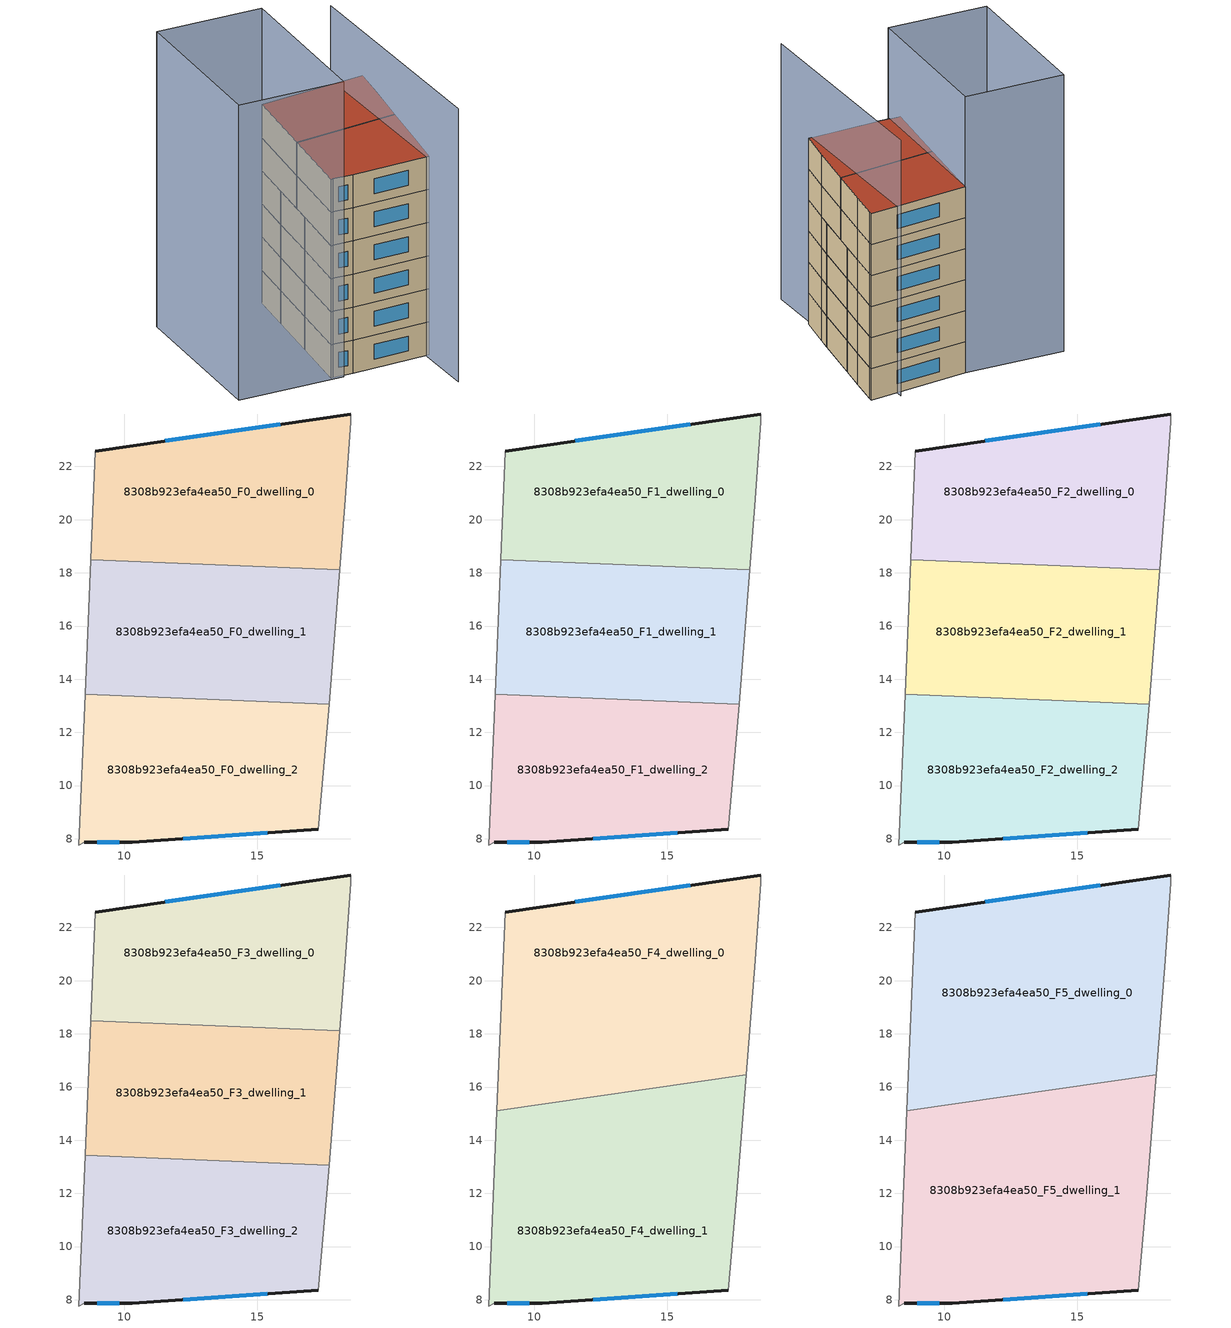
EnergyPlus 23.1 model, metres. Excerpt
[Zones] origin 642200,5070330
8308b923efa4ea50_F0_dwelling_0
 floor ground (EU_floor_Construction): 18.51,23.97 18.51,23.67 18.3,20.77 18.1,18.11 8.73,18.5 8.9,22.58 z0
 wall outside (EU_wall_Construction): 18.51,23.97 8.9,22.58 z0:3
 wall to 8308b923efa4ea50_F0_dwelling_1 (EU_wall_Construction): 8.73,18.5 18.1,18.11 z0:3
 wall adiabatic (EU_wall_Construction): 8.9,22.58 8.73,18.5 / 18.1,18.11 18.3,20.77 18.51,23.67 18.51,23.97 z0:3
 window (EU_Window_Construction): 15.86,23.59 11.54,22.96 z0.83:2.17
8308b923efa4ea50_F0_dwelling_1
 floor ground (EU_floor_Construction): 18.1,18.11 17.7,13.05 8.52,13.42 8.73,18.5 z0
 wall adiabatic (EU_wall_Construction): 17.7,13.05 18.1,18.11 / 8.73,18.5 8.52,13.42 z0:3
 wall to 8308b923efa4ea50_F0_dwelling_2 (EU_wall_Construction): 8.52,13.42 17.7,13.05 z0:3
8308b923efa4ea50_F0_dwelling_2
 floor ground (EU_floor_Construction): 17.7,13.05 17.6,11.77 17.3,8.36 10.3,7.86 8.49,7.87 8.29,7.76 8.52,13.42 z0
 wall outside (EU_wall_Construction): 8.49,7.87 10.3,7.86 17.3,8.36 z0:3
 wall adiabatic (EU_wall_Construction): 8.52,13.42 8.29,7.76 8.49,7.87 / 17.3,8.36 17.6,11.77 17.7,13.05 z0:3
 window (EU_Window_Construction): 8.99,7.86 9.8,7.86 / 12.22,8 15.37,8.23 z0.83:2.17
8308b923efa4ea50_F1_dwelling_0
 floor to 8308b923efa4ea50_F0_dwelling_0 (EU_floor_Construction): 18.51,23.97 18.51,23.67 18.3,20.77 18.1,18.11 8.73,18.5 8.9,22.58 z3
 wall outside (EU_wall_Construction): 18.51,23.97 8.9,22.58 z3:6
 wall to 8308b923efa4ea50_F1_dwelling_1 (EU_wall_Construction): 8.73,18.5 18.1,18.11 z3:6
 wall adiabatic (EU_wall_Construction): 8.9,22.58 8.73,18.5 / 18.1,18.11 18.3,20.77 18.51,23.67 18.51,23.97 z3:6
 window (EU_Window_Construction): 15.86,23.59 11.54,22.96 z3.83:5.17
8308b923efa4ea50_F1_dwelling_1
 floor to 8308b923efa4ea50_F0_dwelling_1 (EU_floor_Construction): 18.1,18.11 17.7,13.05 8.52,13.42 8.73,18.5 z3
 wall adiabatic (EU_wall_Construction): 17.7,13.05 18.1,18.11 / 8.73,18.5 8.52,13.42 z3:6
 wall to 8308b923efa4ea50_F1_dwelling_2 (EU_wall_Construction): 8.52,13.42 17.7,13.05 z3:6
8308b923efa4ea50_F1_dwelling_2
 floor to 8308b923efa4ea50_F0_dwelling_2 (EU_floor_Construction): 17.7,13.05 17.6,11.77 17.3,8.36 10.3,7.86 8.49,7.87 8.29,7.76 8.52,13.42 z3
 wall outside (EU_wall_Construction): 8.49,7.87 10.3,7.86 17.3,8.36 z3:6
 wall adiabatic (EU_wall_Construction): 8.52,13.42 8.29,7.76 8.49,7.87 / 17.3,8.36 17.6,11.77 17.7,13.05 z3:6
 window (EU_Window_Construction): 8.99,7.86 9.8,7.86 / 12.22,8 15.37,8.23 z3.83:5.17
8308b923efa4ea50_F2_dwelling_0
 floor to 8308b923efa4ea50_F1_dwelling_0 (EU_floor_Construction): 18.51,23.97 18.51,23.67 18.3,20.77 18.1,18.11 8.73,18.5 8.9,22.58 z6
 wall outside (EU_wall_Construction): 18.51,23.97 8.9,22.58 z6:9
 wall to 8308b923efa4ea50_F2_dwelling_1 (EU_wall_Construction): 8.73,18.5 18.1,18.11 z6:9
 wall adiabatic (EU_wall_Construction): 8.9,22.58 8.73,18.5 / 18.1,18.11 18.3,20.77 18.51,23.67 18.51,23.97 z6:9
 window (EU_Window_Construction): 15.86,23.59 11.54,22.96 z6.83:8.17
8308b923efa4ea50_F2_dwelling_1
 floor to 8308b923efa4ea50_F1_dwelling_1 (EU_floor_Construction): 18.1,18.11 17.7,13.05 8.52,13.42 8.73,18.5 z6
 wall adiabatic (EU_wall_Construction): 17.7,13.05 18.1,18.11 / 8.73,18.5 8.52,13.42 z6:9
 wall to 8308b923efa4ea50_F2_dwelling_2 (EU_wall_Construction): 8.52,13.42 17.7,13.05 z6:9
8308b923efa4ea50_F2_dwelling_2
 floor to 8308b923efa4ea50_F1_dwelling_2 (EU_floor_Construction): 17.7,13.05 17.6,11.77 17.3,8.36 10.3,7.86 8.49,7.87 8.29,7.76 8.52,13.42 z6
 wall outside (EU_wall_Construction): 8.49,7.87 10.3,7.86 17.3,8.36 z6:9
 wall adiabatic (EU_wall_Construction): 8.52,13.42 8.29,7.76 8.49,7.87 / 17.3,8.36 17.6,11.77 17.7,13.05 z6:9
 window (EU_Window_Construction): 8.99,7.86 9.8,7.86 / 12.22,8 15.37,8.23 z6.83:8.17
8308b923efa4ea50_F3_dwelling_0
 floor to 8308b923efa4ea50_F2_dwelling_0 (EU_floor_Construction): 18.51,23.97 18.51,23.67 18.3,20.77 18.1,18.11 8.73,18.5 8.9,22.58 z9
 wall outside (EU_wall_Construction): 18.51,23.97 8.9,22.58 z9:12
 wall to 8308b923efa4ea50_F3_dwelling_1 (EU_wall_Construction): 8.73,18.5 18.1,18.11 z9:12
 wall adiabatic (EU_wall_Construction): 8.9,22.58 8.73,18.5 / 18.1,18.11 18.3,20.77 18.51,23.67 18.51,23.97 z9:12
 window (EU_Window_Construction): 15.86,23.59 11.54,22.96 z9.83:11.17
8308b923efa4ea50_F3_dwelling_1
 floor to 8308b923efa4ea50_F2_dwelling_1 (EU_floor_Construction): 18.1,18.11 17.7,13.05 8.52,13.42 8.73,18.5 z9
 wall adiabatic (EU_wall_Construction): 17.7,13.05 18.1,18.11 / 8.73,18.5 8.52,13.42 z9:12
 wall to 8308b923efa4ea50_F3_dwelling_2 (EU_wall_Construction): 8.52,13.42 17.7,13.05 z9:12
8308b923efa4ea50_F3_dwelling_2
 floor to 8308b923efa4ea50_F2_dwelling_2 (EU_floor_Construction): 17.7,13.05 17.6,11.77 17.3,8.36 10.3,7.86 8.49,7.87 8.29,7.76 8.52,13.42 z9
 wall outside (EU_wall_Construction): 8.49,7.87 10.3,7.86 17.3,8.36 z9:12
 wall adiabatic (EU_wall_Construction): 8.52,13.42 8.29,7.76 8.49,7.87 / 17.3,8.36 17.6,11.77 17.7,13.05 z9:12
 window (EU_Window_Construction): 8.99,7.86 9.8,7.86 / 12.22,8 15.37,8.23 z9.83:11.17
8308b923efa4ea50_F4_dwelling_0
 floor to 8308b923efa4ea50_F3_dwelling_0 (EU_floor_Construction): 18.51,23.97 18.51,23.67 18.3,20.77 18.1,18.11 8.73,18.5 8.9,22.58 z12
 floor to 8308b923efa4ea50_F3_dwelling_1 (EU_floor_Construction): 18.1,18.11 17.97,16.47 8.59,15.11 8.73,18.5 z12
 wall outside (EU_wall_Construction): 18.51,23.97 8.9,22.58 z12:15
 wall to 8308b923efa4ea50_F4_dwelling_1 (EU_wall_Construction): 8.59,15.11 17.97,16.47 z12:15
 wall adiabatic (EU_wall_Construction): 8.9,22.58 8.59,15.11 / 17.97,16.47 18.3,20.77 18.51,23.67 18.51,23.97 z12:15
 window (EU_Window_Construction): 15.86,23.59 11.54,22.96 z12.83:14.17
8308b923efa4ea50_F4_dwelling_1
 floor to 8308b923efa4ea50_F3_dwelling_1 (EU_floor_Construction): 17.97,16.47 17.7,13.05 8.52,13.42 8.59,15.11 z12
 floor to 8308b923efa4ea50_F3_dwelling_2 (EU_floor_Construction): 17.7,13.05 17.6,11.77 17.3,8.36 10.3,7.86 8.49,7.87 8.29,7.76 8.52,13.42 z12
 wall outside (EU_wall_Construction): 8.49,7.87 10.3,7.86 17.3,8.36 z12:15
 wall adiabatic (EU_wall_Construction): 8.59,15.11 8.29,7.76 8.49,7.87 / 17.3,8.36 17.6,11.77 17.97,16.47 z12:15
 window (EU_Window_Construction): 8.99,7.86 9.8,7.86 / 12.22,8 15.37,8.23 z12.83:14.17
8308b923efa4ea50_F5_dwelling_0
 floor to 8308b923efa4ea50_F4_dwelling_0 (EU_floor_Construction): 18.51,23.97 18.51,23.67 18.3,20.77 17.97,16.47 8.59,15.11 8.9,22.58 z15
 wall outside (EU_wall_Construction): 18.51,23.97 8.9,22.58 z15:18
 wall to 8308b923efa4ea50_F5_dwelling_1 (EU_wall_Construction): 8.59,15.11 17.97,16.47 z15:18
 wall adiabatic (EU_wall_Construction): 8.9,22.58 8.59,15.11 / 17.97,16.47 18.3,20.77 18.51,23.67 18.51,23.97 z15:18
 window (EU_Window_Construction): 15.86,23.59 11.54,22.96 z15.83:17.17
 roof outside (EU_roof_Construction): 17.97,16.47 18.3,20.77 18.51,23.67 18.51,23.97 8.9,22.58 8.59,15.11 z18
8308b923efa4ea50_F5_dwelling_1
 floor to 8308b923efa4ea50_F4_dwelling_1 (EU_floor_Construction): 17.97,16.47 17.6,11.77 17.3,8.36 10.3,7.86 8.49,7.87 8.29,7.76 8.59,15.11 z15
 wall outside (EU_wall_Construction): 8.49,7.87 10.3,7.86 17.3,8.36 z15:18
 wall adiabatic (EU_wall_Construction): 8.59,15.11 8.29,7.76 8.49,7.87 / 17.3,8.36 17.6,11.77 17.97,16.47 z15:18
 window (EU_Window_Construction): 8.99,7.86 9.8,7.86 / 12.22,8 15.37,8.23 z15.83:17.17
 roof outside (EU_roof_Construction): 17.3,8.36 17.6,11.77 17.97,16.47 8.59,15.11 8.29,7.76 8.49,7.87 10.3,7.86 z18
shading: 17.42,2.97 15.83,24.29 z0:24.7; -0.61,22.28 8.9,22.58 / 8.9,22.58 9.36,7.65 / 9.36,7.65 -0.14,7.35 / -0.14,7.35 -0.61,22.28 z0:26.7
[Building]
EU S2 Campaign: North Axis=0; Terrain=City; Solar Distribution=FullExterior
[Site:Location]
Lyon-Bron: Latitude=45.75; Longitude=5; Time Zone=1; Elevation=198
[SizingPeriod:WeatherFileDays]
AnnualSizingPeriod: Begin Month=1; Begin Day of Month=1; End Month=12; End Day of Month=31; Day of Week for Start Day=Monday; Use Weather File Daylight Saving Period=No; Use Weather File Rain and Snow Indicators=No
[MATERIAL]
EU_InternalMass_Material: Roughness=MediumRough; Thickness=0.1; Conductivity=1; Density=1800; Specific Heat=900; Thermal Absorptance=0.9; Solar Absorptance=0.7; Visible Absorptance=0.7
[MATERIAL:NOMASS] Roughness=MediumRough; Thermal Absorptance=0.9; Solar Absorptance=0.7; Visible Absorptance=0.7
Name | Thermal Resistance
EU_wall_NoMass | 0.87146
EU_roof_NoMass | 0.842276
EU_floor_NoMass | 0.496999
[WINDOWMATERIAL:SIMPLEGLAZINGSYSTEM]
EU_Window_SimpleGlazing: UFactor=2.2525; Solar Heat Gain Coefficient=0.76; Visible Transmittance=0.76
[CONSTRUCTION]
EU_wall_Construction: EU_wall_NoMass
EU_roof_Construction: EU_roof_NoMass
EU_floor_Construction: EU_floor_NoMass
EU_Window_Construction: EU_Window_SimpleGlazing
EU_InternalMass_Construction: EU_InternalMass_Material
[ZONE] Type=1; Multiplier=1; Ceiling Height=autocalculate; Floor Area=autocalculate; Part of Total Floor Area=Yes
Name | Volume
8308b923efa4ea50_F0_dwelling_0; 8308b923efa4ea50_F1_dwelling_0; 8308b923efa4ea50_F2_dwelling_0; 8308b923efa4ea50_F3_dwelling_0 | 141.29
8308b923efa4ea50_F4_dwelling_0; 8308b923efa4ea50_F5_dwelling_0 | 211.914
8308b923efa4ea50_F0_dwelling_1; 8308b923efa4ea50_F1_dwelling_1; 8308b923efa4ea50_F2_dwelling_1; 8308b923efa4ea50_F3_dwelling_1 | 141.279
8308b923efa4ea50_F4_dwelling_1; 8308b923efa4ea50_F5_dwelling_1 | 211.92
8308b923efa4ea50_F0_dwelling_2; 8308b923efa4ea50_F1_dwelling_2; 8308b923efa4ea50_F2_dwelling_2; 8308b923efa4ea50_F3_dwelling_2 | 141.278
[INTERNALMASS] Construction=EU_InternalMass_Construction
Name | Zone or ZoneList | Surface Area
8308b923efa4ea50_F0_dwelling_0_EU_InternalMass | 8308b923efa4ea50_F0_dwelling_0 | 47.0965
8308b923efa4ea50_F0_dwelling_1_EU_InternalMass | 8308b923efa4ea50_F0_dwelling_1 | 47.0927
8308b923efa4ea50_F0_dwelling_2_EU_InternalMass | 8308b923efa4ea50_F0_dwelling_2 | 47.0924
8308b923efa4ea50_F1_dwelling_0_EU_InternalMass | 8308b923efa4ea50_F1_dwelling_0 | 47.0965
8308b923efa4ea50_F1_dwelling_1_EU_InternalMass | 8308b923efa4ea50_F1_dwelling_1 | 47.0927
8308b923efa4ea50_F1_dwelling_2_EU_InternalMass | 8308b923efa4ea50_F1_dwelling_2 | 47.0924
8308b923efa4ea50_F2_dwelling_0_EU_InternalMass | 8308b923efa4ea50_F2_dwelling_0 | 47.0965
8308b923efa4ea50_F2_dwelling_1_EU_InternalMass | 8308b923efa4ea50_F2_dwelling_1 | 47.0927
8308b923efa4ea50_F2_dwelling_2_EU_InternalMass | 8308b923efa4ea50_F2_dwelling_2 | 47.0924
8308b923efa4ea50_F3_dwelling_0_EU_InternalMass | 8308b923efa4ea50_F3_dwelling_0 | 47.0965
8308b923efa4ea50_F3_dwelling_1_EU_InternalMass | 8308b923efa4ea50_F3_dwelling_1 | 47.0927
8308b923efa4ea50_F3_dwelling_2_EU_InternalMass | 8308b923efa4ea50_F3_dwelling_2 | 47.0924
8308b923efa4ea50_F4_dwelling_0_EU_InternalMass | 8308b923efa4ea50_F4_dwelling_0 | 70.6377
8308b923efa4ea50_F4_dwelling_1_EU_InternalMass | 8308b923efa4ea50_F4_dwelling_1 | 70.6397
8308b923efa4ea50_F5_dwelling_0_EU_InternalMass | 8308b923efa4ea50_F5_dwelling_0 | 70.6377
8308b923efa4ea50_F5_dwelling_1_EU_InternalMass | 8308b923efa4ea50_F5_dwelling_1 | 70.6397
[OTHEREQUIPMENT] Fuel Type=Electricity; Design Level Calculation Method=Watts/Area; Power per Zone Floor Area=1; Fraction Latent=0; Fraction Radiant=0; Fraction Lost=0; Carbon Dioxide Generation Rate=0; EndUse Subcategory=EU_Step8_InternalGains
Name | Zone or ZoneList or Space or SpaceList | Schedule
EU_Step8_InternalGain_8308b923efa4ea50_F0_dwelling_0_f000 | 8308b923efa4ea50_F0_dwelling_0 | EU_Step8_GainSchedule_8308b923efa4ea50_F0_dwelling_0_f000
EU_Step8_InternalGain_8308b923efa4ea50_F0_dwelling_1_f000 | 8308b923efa4ea50_F0_dwelling_1 | EU_Step8_GainSchedule_8308b923efa4ea50_F0_dwelling_1_f000
EU_Step8_InternalGain_8308b923efa4ea50_F0_dwelling_2_f000 | 8308b923efa4ea50_F0_dwelling_2 | EU_Step8_GainSchedule_8308b923efa4ea50_F0_dwelling_2_f000
EU_Step8_InternalGain_8308b923efa4ea50_F1_dwelling_0_f000 | 8308b923efa4ea50_F1_dwelling_0 | EU_Step8_GainSchedule_8308b923efa4ea50_F1_dwelling_0_f000
EU_Step8_InternalGain_8308b923efa4ea50_F1_dwelling_1_f000 | 8308b923efa4ea50_F1_dwelling_1 | EU_Step8_GainSchedule_8308b923efa4ea50_F1_dwelling_1_f000
EU_Step8_InternalGain_8308b923efa4ea50_F1_dwelling_2_f000 | 8308b923efa4ea50_F1_dwelling_2 | EU_Step8_GainSchedule_8308b923efa4ea50_F1_dwelling_2_f000
EU_Step8_InternalGain_8308b923efa4ea50_F2_dwelling_0_f000 | 8308b923efa4ea50_F2_dwelling_0 | EU_Step8_GainSchedule_8308b923efa4ea50_F2_dwelling_0_f000
EU_Step8_InternalGain_8308b923efa4ea50_F2_dwelling_1_f000 | 8308b923efa4ea50_F2_dwelling_1 | EU_Step8_GainSchedule_8308b923efa4ea50_F2_dwelling_1_f000
EU_Step8_InternalGain_8308b923efa4ea50_F2_dwelling_2_f000 | 8308b923efa4ea50_F2_dwelling_2 | EU_Step8_GainSchedule_8308b923efa4ea50_F2_dwelling_2_f000
EU_Step8_InternalGain_8308b923efa4ea50_F3_dwelling_0_f000 | 8308b923efa4ea50_F3_dwelling_0 | EU_Step8_GainSchedule_8308b923efa4ea50_F3_dwelling_0_f000
EU_Step8_InternalGain_8308b923efa4ea50_F3_dwelling_1_f000 | 8308b923efa4ea50_F3_dwelling_1 | EU_Step8_GainSchedule_8308b923efa4ea50_F3_dwelling_1_f000
EU_Step8_InternalGain_8308b923efa4ea50_F3_dwelling_2_f000 | 8308b923efa4ea50_F3_dwelling_2 | EU_Step8_GainSchedule_8308b923efa4ea50_F3_dwelling_2_f000
EU_Step8_InternalGain_8308b923efa4ea50_F4_dwelling_0_f000 | 8308b923efa4ea50_F4_dwelling_0 | EU_Step8_GainSchedule_8308b923efa4ea50_F4_dwelling_0_f000
EU_Step8_InternalGain_8308b923efa4ea50_F4_dwelling_1_f000 | 8308b923efa4ea50_F4_dwelling_1 | EU_Step8_GainSchedule_8308b923efa4ea50_F4_dwelling_1_f000
EU_Step8_InternalGain_8308b923efa4ea50_F5_dwelling_0_f000 | 8308b923efa4ea50_F5_dwelling_0 | EU_Step8_GainSchedule_8308b923efa4ea50_F5_dwelling_0_f000
EU_Step8_InternalGain_8308b923efa4ea50_F5_dwelling_1_f000 | 8308b923efa4ea50_F5_dwelling_1 | EU_Step8_GainSchedule_8308b923efa4ea50_F5_dwelling_1_f000
[ZONEVENTILATION:DESIGNFLOWRATE] Schedule=EU_AlwaysOn; Design Flow Rate Calculation Method=AirChanges/Hour; Air Changes per Hour=0.425; Ventilation Type=Natural; Fan Pressure Rise=0; Fan Total Efficiency=1; Constant Term Coefficient=1; Temperature Term Coefficient=0; Velocity Term Coefficient=0; Velocity Squared Term Coefficient=0; Minimum Indoor Temperature=-100; Maximum Indoor Temperature=100; Delta Temperature=-100; Minimum Outdoor Temperature=-100; Maximum Outdoor Temperature=100; Maximum Wind Speed=40
Name | Zone or ZoneList or Space or SpaceList
EU_ConstantAir_8308b923efa4ea50_F0_dwelling_0 | 8308b923efa4ea50_F0_dwelling_0
EU_ConstantAir_8308b923efa4ea50_F0_dwelling_1 | 8308b923efa4ea50_F0_dwelling_1
EU_ConstantAir_8308b923efa4ea50_F0_dwelling_2 | 8308b923efa4ea50_F0_dwelling_2
EU_ConstantAir_8308b923efa4ea50_F1_dwelling_0 | 8308b923efa4ea50_F1_dwelling_0
EU_ConstantAir_8308b923efa4ea50_F1_dwelling_1 | 8308b923efa4ea50_F1_dwelling_1
EU_ConstantAir_8308b923efa4ea50_F1_dwelling_2 | 8308b923efa4ea50_F1_dwelling_2
EU_ConstantAir_8308b923efa4ea50_F2_dwelling_0 | 8308b923efa4ea50_F2_dwelling_0
EU_ConstantAir_8308b923efa4ea50_F2_dwelling_1 | 8308b923efa4ea50_F2_dwelling_1
EU_ConstantAir_8308b923efa4ea50_F2_dwelling_2 | 8308b923efa4ea50_F2_dwelling_2
EU_ConstantAir_8308b923efa4ea50_F3_dwelling_0 | 8308b923efa4ea50_F3_dwelling_0
EU_ConstantAir_8308b923efa4ea50_F3_dwelling_1 | 8308b923efa4ea50_F3_dwelling_1
EU_ConstantAir_8308b923efa4ea50_F3_dwelling_2 | 8308b923efa4ea50_F3_dwelling_2
EU_ConstantAir_8308b923efa4ea50_F4_dwelling_0 | 8308b923efa4ea50_F4_dwelling_0
EU_ConstantAir_8308b923efa4ea50_F4_dwelling_1 | 8308b923efa4ea50_F4_dwelling_1
EU_ConstantAir_8308b923efa4ea50_F5_dwelling_0 | 8308b923efa4ea50_F5_dwelling_0
EU_ConstantAir_8308b923efa4ea50_F5_dwelling_1 | 8308b923efa4ea50_F5_dwelling_1
[HVACTEMPLATE:THERMOSTAT] Constant Heating Setpoint=20; Constant Cooling Setpoint=50
EU_HeatOnly_8308b923efa4ea50_F0_dwelling_0; EU_HeatOnly_8308b923efa4ea50_F0_dwelling_1; EU_HeatOnly_8308b923efa4ea50_F0_dwelling_2; EU_HeatOnly_8308b923efa4ea50_F1_dwelling_0; EU_HeatOnly_8308b923efa4ea50_F1_dwelling_1; EU_HeatOnly_8308b923efa4ea50_F1_dwelling_2; EU_HeatOnly_8308b923efa4ea50_F2_dwelling_0; EU_HeatOnly_8308b923efa4ea50_F2_dwelling_1; EU_HeatOnly_8308b923efa4ea50_F2_dwelling_2; EU_HeatOnly_8308b923efa4ea50_F3_dwelling_0; EU_HeatOnly_8308b923efa4ea50_F3_dwelling_1; EU_HeatOnly_8308b923efa4ea50_F3_dwelling_2; EU_HeatOnly_8308b923efa4ea50_F4_dwelling_0; EU_HeatOnly_8308b923efa4ea50_F4_dwelling_1; EU_HeatOnly_8308b923efa4ea50_F5_dwelling_0; EU_HeatOnly_8308b923efa4ea50_F5_dwelling_1
[HVACTEMPLATE:ZONE:IDEALLOADSAIRSYSTEM] System Availability Schedule=EU_AlwaysOn; Maximum Heating Supply Air Temperature=50; Minimum Cooling Supply Air Temperature=13; Maximum Heating Supply Air Humidity Ratio=0.0156; Minimum Cooling Supply Air Humidity Ratio=0.0077; Heating Limit=NoLimit; Cooling Limit=NoLimit; Heating Availability Schedule=EU_AlwaysOn; Cooling Availability Schedule=EU_CoolingOff; Dehumidification Control Type=ConstantSensibleHeatRatio; Cooling Sensible Heat Ratio=0.7; Dehumidification Setpoint=60; Humidification Control Type=None; Humidification Setpoint=30; Outdoor Air Method=None; Outdoor Air Flow Rate per Person=0.00944; Outdoor Air Flow Rate per Zone Floor Area=0; Outdoor Air Flow Rate per Zone=0; Demand Controlled Ventilation Type=None; Outdoor Air Economizer Type=NoEconomizer; Heat Recovery Type=None; Sensible Heat Recovery Effectiveness=0.7; Latent Heat Recovery Effectiveness=0.65
Name | Template Thermostat
8308b923efa4ea50_F0_dwelling_0 | EU_HeatOnly_8308b923efa4ea50_F0_dwelling_0
8308b923efa4ea50_F0_dwelling_1 | EU_HeatOnly_8308b923efa4ea50_F0_dwelling_1
8308b923efa4ea50_F0_dwelling_2 | EU_HeatOnly_8308b923efa4ea50_F0_dwelling_2
8308b923efa4ea50_F1_dwelling_0 | EU_HeatOnly_8308b923efa4ea50_F1_dwelling_0
8308b923efa4ea50_F1_dwelling_1 | EU_HeatOnly_8308b923efa4ea50_F1_dwelling_1
8308b923efa4ea50_F1_dwelling_2 | EU_HeatOnly_8308b923efa4ea50_F1_dwelling_2
8308b923efa4ea50_F2_dwelling_0 | EU_HeatOnly_8308b923efa4ea50_F2_dwelling_0
8308b923efa4ea50_F2_dwelling_1 | EU_HeatOnly_8308b923efa4ea50_F2_dwelling_1
8308b923efa4ea50_F2_dwelling_2 | EU_HeatOnly_8308b923efa4ea50_F2_dwelling_2
8308b923efa4ea50_F3_dwelling_0 | EU_HeatOnly_8308b923efa4ea50_F3_dwelling_0
8308b923efa4ea50_F3_dwelling_1 | EU_HeatOnly_8308b923efa4ea50_F3_dwelling_1
8308b923efa4ea50_F3_dwelling_2 | EU_HeatOnly_8308b923efa4ea50_F3_dwelling_2
8308b923efa4ea50_F4_dwelling_0 | EU_HeatOnly_8308b923efa4ea50_F4_dwelling_0
8308b923efa4ea50_F4_dwelling_1 | EU_HeatOnly_8308b923efa4ea50_F4_dwelling_1
8308b923efa4ea50_F5_dwelling_0 | EU_HeatOnly_8308b923efa4ea50_F5_dwelling_0
8308b923efa4ea50_F5_dwelling_1 | EU_HeatOnly_8308b923efa4ea50_F5_dwelling_1
[SIZING:ZONE] Zone Cooling Design Supply Air Temperature Input Method=SupplyAirTemperature; Zone Cooling Design Supply Air Temperature=13; Zone Heating Design Supply Air Temperature Input Method=SupplyAirTemperature; Zone Heating Design Supply Air Temperature=50; Zone Cooling Design Supply Air Humidity Ratio=0.008; Zone Heating Design Supply Air Humidity Ratio=0.008; Cooling Design Air Flow Method=DesignDay; Cooling Design Air Flow Rate=0; Cooling Minimum Air Flow per Zone Floor Area=0.000762; Cooling Minimum Air Flow=0; Cooling Minimum Air Flow Fraction=0.2; Heating Design Air Flow Method=DesignDay; Heating Design Air Flow Rate=0; Heating Maximum Air Flow per Zone Floor Area=0.002032; Heating Maximum Air Flow=0.141576; Heating Maximum Air Flow Fraction=0.3; Account for Dedicated Outdoor Air System=No; Dedicated Outdoor Air System Control Strategy=NeutralSupplyAir; Dedicated Outdoor Air Low Setpoint Temperature for Design=autosize; Dedicated Outdoor Air High Setpoint Temperature for Design=autosize; Zone Load Sizing Method=Sensible Load Only No Latent Load; Zone Latent Cooling Design Supply Air Humidity Ratio Input Method=HumidityRatioDifference; Zone Cooling Design Supply Air Humidity Ratio Difference=0.005; Zone Latent Heating Design Supply Air Humidity Ratio Input Method=HumidityRatioDifference; Zone Humidification Design Supply Air Humidity Ratio Difference=0.005
8308b923efa4ea50_F0_dwelling_0; 8308b923efa4ea50_F0_dwelling_1; 8308b923efa4ea50_F0_dwelling_2; 8308b923efa4ea50_F1_dwelling_0; 8308b923efa4ea50_F1_dwelling_1; 8308b923efa4ea50_F1_dwelling_2; 8308b923efa4ea50_F2_dwelling_0; 8308b923efa4ea50_F2_dwelling_1; 8308b923efa4ea50_F2_dwelling_2; 8308b923efa4ea50_F3_dwelling_0; 8308b923efa4ea50_F3_dwelling_1; 8308b923efa4ea50_F3_dwelling_2; 8308b923efa4ea50_F4_dwelling_0; 8308b923efa4ea50_F4_dwelling_1; 8308b923efa4ea50_F5_dwelling_0; 8308b923efa4ea50_F5_dwelling_1
[SCHEDULE:CONSTANT]
Name | Hourly Value
EU_AlwaysOn | 1
EU_CoolingOff | 0
[SCHEDULE:FILE] Column Number=1; Rows to Skip at Top=0; Number of Hours of Data=8760; Column Separator=Comma; Interpolate to Timestep=No; Minutes per Item=60; Adjust Schedule for Daylight Savings=Yes
Name | File
EU_Step8_GainSchedule_8308b923efa4ea50_F0_dwelling_0_f000 | ../../schedules/8308b923efa4ea50/8308b923efa4ea50_F0_dwelling_0_f000_gain.csv
EU_Step8_GainSchedule_8308b923efa4ea50_F0_dwelling_1_f000 | ../../schedules/8308b923efa4ea50/8308b923efa4ea50_F0_dwelling_1_f000_gain.csv
EU_Step8_GainSchedule_8308b923efa4ea50_F0_dwelling_2_f000 | ../../schedules/8308b923efa4ea50/8308b923efa4ea50_F0_dwelling_2_f000_gain.csv
EU_Step8_GainSchedule_8308b923efa4ea50_F1_dwelling_0_f000 | ../../schedules/8308b923efa4ea50/8308b923efa4ea50_F1_dwelling_0_f000_gain.csv
EU_Step8_GainSchedule_8308b923efa4ea50_F1_dwelling_1_f000 | ../../schedules/8308b923efa4ea50/8308b923efa4ea50_F1_dwelling_1_f000_gain.csv
EU_Step8_GainSchedule_8308b923efa4ea50_F1_dwelling_2_f000 | ../../schedules/8308b923efa4ea50/8308b923efa4ea50_F1_dwelling_2_f000_gain.csv
EU_Step8_GainSchedule_8308b923efa4ea50_F2_dwelling_0_f000 | ../../schedules/8308b923efa4ea50/8308b923efa4ea50_F2_dwelling_0_f000_gain.csv
EU_Step8_GainSchedule_8308b923efa4ea50_F2_dwelling_1_f000 | ../../schedules/8308b923efa4ea50/8308b923efa4ea50_F2_dwelling_1_f000_gain.csv
EU_Step8_GainSchedule_8308b923efa4ea50_F2_dwelling_2_f000 | ../../schedules/8308b923efa4ea50/8308b923efa4ea50_F2_dwelling_2_f000_gain.csv
EU_Step8_GainSchedule_8308b923efa4ea50_F3_dwelling_0_f000 | ../../schedules/8308b923efa4ea50/8308b923efa4ea50_F3_dwelling_0_f000_gain.csv
EU_Step8_GainSchedule_8308b923efa4ea50_F3_dwelling_1_f000 | ../../schedules/8308b923efa4ea50/8308b923efa4ea50_F3_dwelling_1_f000_gain.csv
EU_Step8_GainSchedule_8308b923efa4ea50_F3_dwelling_2_f000 | ../../schedules/8308b923efa4ea50/8308b923efa4ea50_F3_dwelling_2_f000_gain.csv
EU_Step8_GainSchedule_8308b923efa4ea50_F4_dwelling_0_f000 | ../../schedules/8308b923efa4ea50/8308b923efa4ea50_F4_dwelling_0_f000_gain.csv
EU_Step8_GainSchedule_8308b923efa4ea50_F4_dwelling_1_f000 | ../../schedules/8308b923efa4ea50/8308b923efa4ea50_F4_dwelling_1_f000_gain.csv
EU_Step8_GainSchedule_8308b923efa4ea50_F5_dwelling_0_f000 | ../../schedules/8308b923efa4ea50/8308b923efa4ea50_F5_dwelling_0_f000_gain.csv
EU_Step8_GainSchedule_8308b923efa4ea50_F5_dwelling_1_f000 | ../../schedules/8308b923efa4ea50/8308b923efa4ea50_F5_dwelling_1_f000_gain.csv
